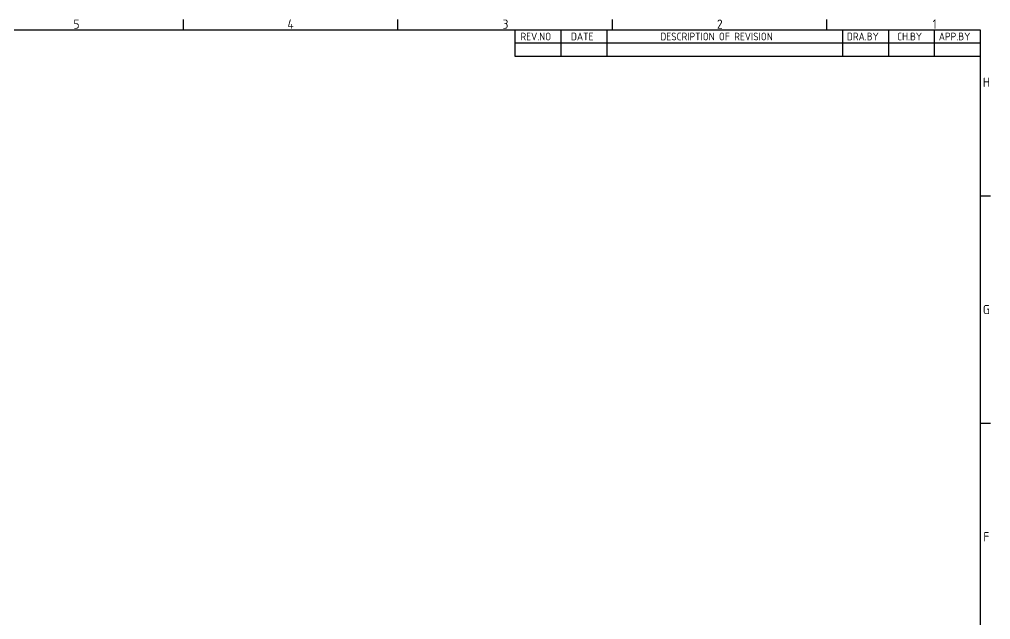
# Model space of a CAD drawing. Header units: millimetres. Extents: x 0 to 1682, y 0 to 1188.
# Drawn here: x 1014 to 1649, y 763 to 1155 of the extents above; entities that cross this region are included whole.
import ezdxf

# ---------------------------------------------------------------- set-up
doc = ezdxf.new("R2010")
doc.units = ezdxf.units.MM
doc.header["$LTSCALE"] = 2
doc.layers.get('0').update_dxf_attribs({"color": 3, "lineweight": 25, "true_color": 0x00ff00})
doc.layers.add('경계(ISO)', color=7, linetype='Continuous', lineweight=25)
doc.layers.add('기호(ISO)', color=5, linetype='Continuous', lineweight=25, true_color=0x0000ff)
doc.styles.add('ISO ProportionalPSTEK', font='isocp.shx')
doc.styles.add('문자 텍스트_PSTEK_POSCO', font='isocp.shx')

# ---------------------------------------------------------------- blocks, each defined once
blk = doc.blocks.new('경계 Default Border')
at = {"layer": '경계(ISO)'}
for p, q in [((560.67, 574), (560.67, 577.4)), ((630.75, 574), (630.75, 577.4)), ((700.83, 574), (700.83, 577.4)), ((770.92, 574), (770.92, 577.4)), ((821, 519.75), (824.4, 519.75)), ((821, 445.5), (824.4, 445.5))]:
    blk.add_line(p, q, dxfattribs=at)
at = {"layer": '경계(ISO)', "flags": 128}
blk.add_lwpolyline([(20, 20), (20, 574), (821, 574), (821, 20), (20, 20)], dxfattribs=at)
at = {"layer": '경계(ISO)', "color": 2, "true_color": 0xffff00, "char_height": 3, "attachment_point": 7, "style": '문자 텍스트_PSTEK_POSCO'}
for s, insert in [('5', (524.77, 574.37)), ('4', (594.68, 574.4)), ('3', (664.96, 574.37)), ('2', (735, 574.37)), ('1', (805.44, 574.4)), ('H', (821.88, 555.37)), ('G', (821.88, 481.1)), ('F', (822.04, 406.87))]:
    blk.add_mtext(s, dxfattribs=dict(at, insert=insert))
blk = doc.blocks.new('리비전 내역')
at = {"layer": '기호(ISO)'}
for p, q in [((669, 574), (821, 574)), ((669, 574), (669, 569.72)), ((684, 574), (684, 569.72)), ((699, 574), (699, 569.72)), ((776, 574), (776, 569.72)), ((791, 574), (791, 569.72)), ((806, 574), (806, 569.72)), ((821, 574), (821, 569.72)), ((669, 569.72), (821, 569.72)), ((669, 569.72), (669, 565.44)), ((684, 569.72), (684, 565.44)), ((699, 569.72), (699, 565.44)), ((776, 569.72), (776, 565.44)), ((791, 569.72), (791, 565.44)), ((806, 569.72), (806, 565.44)), ((821, 569.72), (821, 565.44)), ((669, 565.44), (821, 565.44))]:
    blk.add_line(p, q, dxfattribs=at)
at = {"layer": '기호(ISO)', "color": 2, "true_color": 0xffff00, "char_height": 2.5, "attachment_point": 7, "style": 'ISO ProportionalPSTEK'}
for s, insert in [('REV.NO', (670.79, 570.58)), ('DATE', (687.31, 570.58)), ('DESCRIPTION OF REVISION', (716.51, 570.58)), ('DRA.BY', (777.48, 570.58)), ('CH.BY', (793.86, 570.58)), ('APP.BY', (807.48, 570.58))]:
    blk.add_mtext(s, dxfattribs=dict(at, insert=insert))

msp = doc.modelspace()

# ---------------------------------------------------------------- block references
at = {"xscale": 2, "yscale": 2, "zscale": 2}
msp.add_blockref('경계 Default Border', (0, 0), dxfattribs=at)
at = {"layer": '기호(ISO)', "xscale": 2, "yscale": 2, "zscale": 2}
msp.add_blockref('리비전 내역', (0, 0), dxfattribs=at)

doc.saveas('drawing.dxf')
